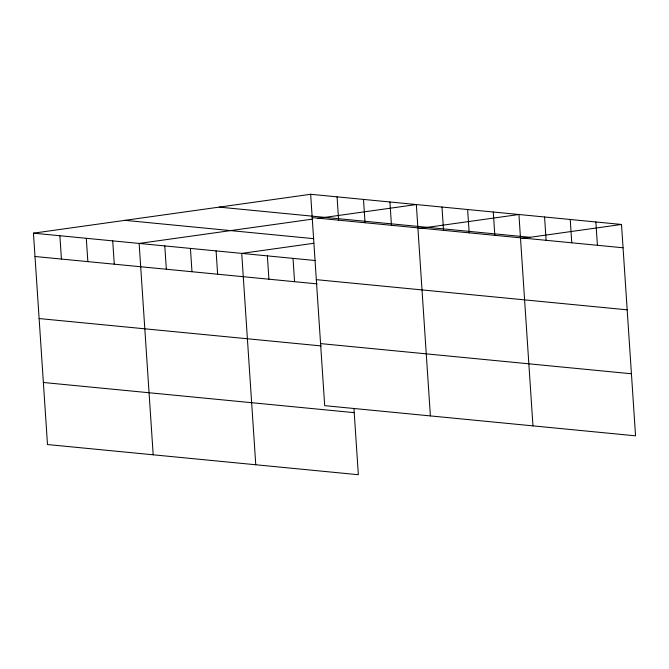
<?xml version="1.0" encoding="UTF-8"?>
<svg xmlns="http://www.w3.org/2000/svg" width="669" height="669" viewBox="0 0 669 669"><rect width="100%" height="100%" fill="white"/><g stroke="black" fill="none" stroke-linecap="round" stroke-linejoin="round"><path stroke-width="1" d="M353.951 408.533L358.35 474.714L47.491 444.542L33.45 233.172L310.65 194.286L621.509 224.458L635.55 435.828L324.691 405.657L310.65 194.286M312.707 219.089L139.144 243.432L153.184 454.795M317.775 218.378L416.344 204.547L430.384 415.909M313.895 243.265L241.726 253.392L255.767 464.754M419.346 228.472L518.927 214.506L532.967 425.869M521.929 238.432L621.509 224.458M219.173 207.122L530.032 237.294M312.197 217.609L623.056 247.781M124.927 220.344L313.711 238.666M33.45 233.172L315.584 260.559M316.32 279.659L627.179 309.831M34.997 256.495L317.139 283.882M320.568 343.598L631.427 373.77M39.12 318.553L321.262 345.932M43.368 382.484L354.227 412.656M595.862 221.974L597.417 245.289M570.222 219.482L571.769 242.805M544.574 216.99L546.121 240.313M493.279 212.014L494.826 235.337M467.631 209.522L469.186 232.845M441.992 207.039L443.539 230.353M389.918 201.979L391.465 225.302M363.493 199.421L365.048 222.735M337.076 196.853L338.623 220.176M293.022 258.368L294.569 281.691M267.374 255.876L268.921 279.199M216.079 250.9L217.626 274.223M190.431 248.416L191.986 271.731M164.791 245.924L166.338 269.239M112.718 240.873L114.265 264.188M86.293 238.306L87.848 261.621M59.875 235.739L61.423 259.062"/></g></svg>
